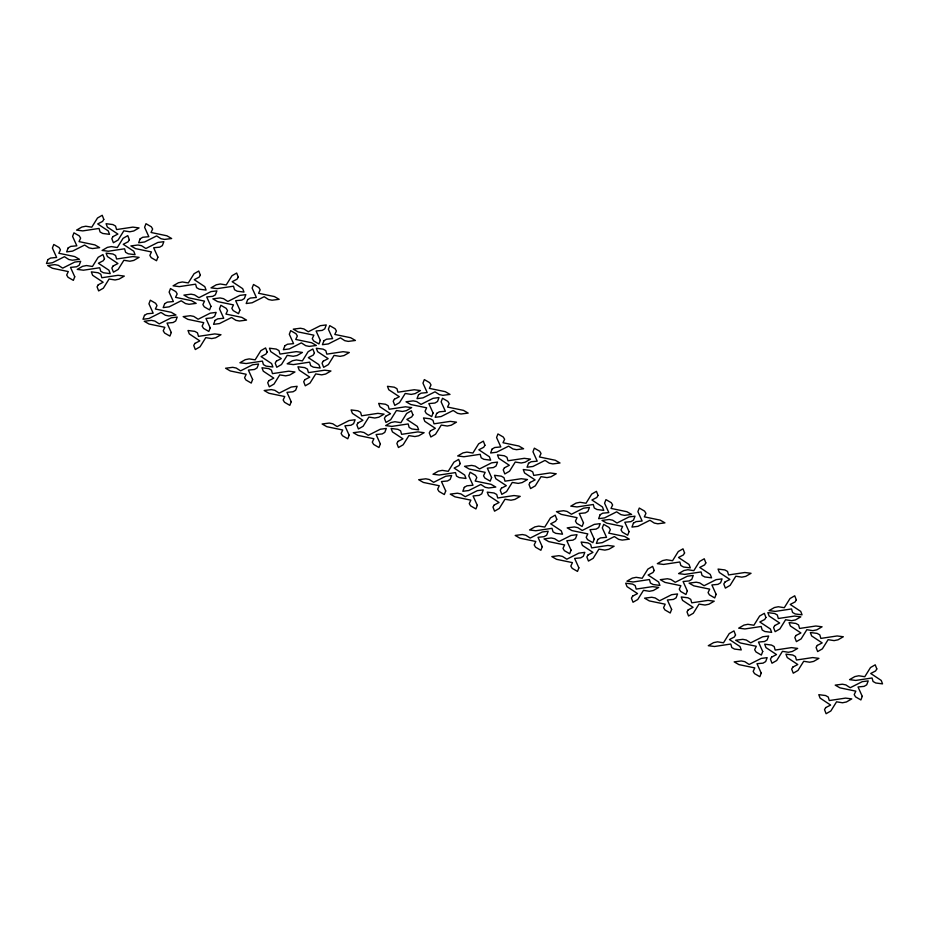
<?xml version="1.0" encoding="UTF-8"?>
<svg xmlns="http://www.w3.org/2000/svg" width="929" height="929" viewBox="0 0 929 929"><rect width="100%" height="100%" fill="white"/><g stroke="black" fill="none" stroke-linecap="round" stroke-linejoin="round"><path stroke-width="1.39" d="M47.96 259.597L46.45 263.534L52.384 262.768L64.438 256.694L68.804 259.505L72.299 260.213L79.441 259.296L74.715 256.578L58.829 253.269L60.455 249.82L59.084 247.544L53.777 244.49L52.396 248.066L56.634 257.461L50.561 258.053L47.96 259.597M68.154 247.938L66.644 251.875L72.578 251.109L84.632 245.035L88.998 247.857L92.494 248.554L99.624 247.648L94.909 244.919L79.023 241.61L80.649 238.161L79.267 235.885L73.96 232.831L72.59 236.407L76.828 245.813L70.755 246.394L68.154 247.938M74.738 276.772L73.356 280.361L68.049 277.295L66.679 275.019L68.305 271.57L52.419 268.26L47.693 265.543L54.834 264.626L58.33 265.334L62.696 268.144L74.75 262.071L80.684 261.316L79.174 265.241L76.573 266.786L70.499 267.378L74.738 276.772M140.163 238.811L138.653 242.748L144.587 241.981L156.641 235.908L161.007 238.73L164.503 239.427L171.644 238.521L166.918 235.792L151.032 232.482L152.658 229.033L151.288 226.757L145.981 223.703L144.599 227.28L148.837 236.686L142.764 237.267L140.163 238.811M157.907 257.147L156.525 260.724L151.218 257.67L149.848 255.394L151.473 251.945L135.588 248.635L130.873 245.918L138.003 245.001L141.498 245.697L145.865 248.519L157.918 242.446L163.852 241.679L162.343 245.616L159.742 247.16L153.668 247.753L157.907 257.147M144.506 315.337L142.996 319.262L148.93 318.508L160.984 312.434L165.35 315.245L168.846 315.953L175.976 315.036L171.261 312.318L155.364 309.009L157.001 305.548L155.619 303.284L150.312 300.218L148.942 303.806L153.18 313.201L147.107 313.793L144.506 315.337M164.688 303.678L163.179 307.615L169.113 306.849L181.178 300.775L185.533 303.586L189.028 304.294L196.17 303.377L191.455 300.659L175.558 297.35L177.195 293.901L175.813 291.625L170.506 288.559L169.124 292.147L173.375 301.542L167.29 302.134L164.688 303.678M171.273 332.512L169.902 336.089L164.596 333.035L163.214 330.759L164.851 327.31L148.954 324L144.239 321.271L151.369 320.366L154.864 321.062L159.231 323.884L171.284 317.811L177.218 317.044L175.709 320.981L173.108 322.526L167.034 323.106L171.273 332.512M210.953 306.326L209.571 309.914L204.264 306.849L202.894 304.573L204.519 301.124L188.633 297.814L183.907 295.097L191.049 294.179L194.544 294.888L198.911 297.698L210.964 291.625L216.898 290.87L215.389 294.795L212.787 296.339L206.714 296.932L210.953 306.326M210.198 327.867L208.828 331.444L203.521 328.39L202.139 326.114L203.776 322.665L187.879 319.355L183.164 316.626L190.294 315.721L193.789 316.417L198.156 319.239L210.209 313.166L216.143 312.399L214.634 316.336L212.033 317.881L205.959 318.461L210.198 327.867M215.063 320.4L213.554 324.337L219.488 323.571L231.542 317.497L235.908 320.319L239.403 321.016L246.533 320.099L241.819 317.381L225.933 314.072L227.559 310.623L226.177 308.347L220.87 305.293L219.499 308.869L223.738 318.264L217.665 318.856L215.063 320.4M239.903 310.089L238.521 313.677L233.214 310.611L231.844 308.347L233.469 304.886L217.583 301.588L212.857 298.859L219.999 297.942L223.494 298.65L227.86 301.472L239.914 295.387L245.848 294.632L244.339 298.557L241.737 300.113L235.664 300.694L239.903 310.089M247.695 299.602L246.185 303.539L252.119 302.773L264.173 296.699L268.539 299.521L272.034 300.218L279.164 299.312L274.45 296.583L258.564 293.274L260.19 289.825L258.819 287.56L253.512 284.495L252.131 288.071L256.369 297.477L250.296 298.058L247.695 299.602M252.618 379.473L251.248 383.062L245.941 379.996L244.559 377.72L246.197 374.271L230.299 370.961L225.584 368.244L232.714 367.327L236.221 368.035L240.576 370.845L252.63 364.772L258.576 364.017L257.054 367.942L254.453 369.487L248.38 370.079L252.618 379.473M284.866 345.774L283.357 349.699L289.291 348.944L301.356 342.871L305.711 345.681L309.206 346.389L316.348 345.472L311.633 342.755L295.736 339.445L297.361 335.984L295.991 333.72L290.684 330.654L289.302 334.243L293.552 343.637L287.467 344.229L284.866 345.774M291.207 401.746L289.825 405.334L284.518 402.269L283.148 400.004L284.773 396.544L268.887 393.246L264.173 390.517L271.303 389.599L274.798 390.308L279.164 393.13L291.218 387.045L297.152 386.29L295.643 390.215L293.041 391.771L286.968 392.352L291.207 401.746M320.319 340.397L318.937 343.974L313.63 340.908L312.26 338.644L313.886 335.183L298 331.885L293.274 329.156L300.415 328.239L303.911 328.947L308.277 331.769L320.331 325.696L326.265 324.929L324.755 328.854L322.154 330.41L316.081 330.991L320.319 340.397M323.931 340.769L322.421 344.694L328.355 343.927L340.42 337.854L344.775 340.676L348.27 341.384L355.412 340.467L350.697 337.738L334.8 334.44L336.426 330.979L335.055 328.715L329.749 325.649L328.367 329.226L332.617 338.632L326.532 339.213L323.931 340.769M349.165 435.213L347.783 438.79L342.476 435.736L341.106 433.46L342.731 430.011L326.845 426.701L322.119 423.984L329.261 423.067L332.756 423.763L337.122 426.585L349.176 420.512L355.11 419.745L353.601 423.682L350.999 425.227L344.926 425.819L349.165 435.213M380.344 443.923L378.974 447.511L373.667 444.445L372.285 442.181L373.911 438.72L358.025 435.411L353.31 432.693L360.44 431.776L363.936 432.484L368.302 435.295L380.356 429.221L386.29 428.466L384.78 432.391L382.179 433.936L376.106 434.528L380.344 443.923M418.526 394.709L417.016 398.634L422.95 397.879L435.004 391.806L439.371 394.616L442.866 395.324L449.996 394.407L445.281 391.678L429.384 388.38L431.021 384.92L429.639 382.655L424.332 379.589L422.962 383.178L427.201 392.572L421.127 393.164L418.526 394.709M433.077 413.01L431.695 416.598L426.388 413.533L425.017 411.268L426.643 407.808L410.757 404.51L406.031 401.781L413.173 400.863L416.668 401.572L421.034 404.382L433.088 398.309L439.022 397.554L437.513 401.479L434.911 403.023L428.838 403.616L433.077 413.01M436.688 413.382L435.178 417.318L441.112 416.552L453.178 410.479L457.532 413.3L461.028 413.997L468.17 413.091L463.455 410.363L447.557 407.053L449.195 403.604L447.813 401.34L442.506 398.274L441.124 401.851L445.374 411.257L439.289 411.837L436.688 413.382M445.711 490.953L444.329 494.53L439.022 491.464L437.64 489.2L439.278 485.751L423.38 482.441L418.665 479.712L425.796 478.807L429.303 479.503L433.657 482.325L445.711 476.252L451.657 475.485L450.147 479.422L447.534 480.967L441.461 481.547L445.711 490.953M464.326 487.365L462.805 491.29L468.75 490.535L480.804 484.462L485.159 487.272L488.666 487.98L495.796 487.063L491.081 484.334L475.183 481.036L476.821 477.576L475.439 475.311L470.132 472.246L468.75 475.834L473 485.228L466.927 485.821L464.326 487.365M492.138 449.055L490.628 452.992L496.562 452.226L508.616 446.152L512.982 448.974L516.478 449.671L523.608 448.765L518.893 446.036L502.995 442.727L504.633 439.278L503.251 437.013L497.944 433.948L496.574 437.524L500.812 446.93L494.739 447.511L492.138 449.055M477.309 505.353L475.927 508.941L470.62 505.875L469.25 503.599L470.875 500.15L454.978 496.841L450.263 494.123L457.405 493.206L460.9 493.914L465.255 496.725L477.32 490.651L483.254 489.897L481.745 493.822L479.143 495.366L473.058 495.958L477.309 505.353M491.592 477.552L490.21 481.141L484.903 478.075L483.521 475.811L485.159 472.35L469.261 469.052L464.546 466.323L471.677 465.406L475.183 466.114L479.538 468.936L491.592 462.851L497.538 462.096L496.016 466.021L493.415 467.577L487.342 468.158L491.592 477.552M528.543 463.292L527.033 467.217L532.967 466.463L545.021 460.389L549.387 463.199L552.883 463.908L560.013 462.99L555.298 460.261L539.412 456.963L541.038 453.503L539.656 451.239L534.349 448.173L532.979 451.761L537.217 461.156L531.144 461.748L528.543 463.292M542.246 546.693L540.875 550.27L535.568 547.204L534.187 544.94L535.812 541.479L519.926 538.181L515.212 535.452L522.342 534.535L525.837 535.243L530.204 538.065L542.257 531.992L548.191 531.225L546.682 535.162L544.08 536.707L538.007 537.287L542.246 546.693M571.056 550.131L569.674 553.719L564.367 550.653L562.986 548.377L564.623 544.928L548.725 541.619L544.011 538.901L551.152 537.984L554.648 538.692L559.003 541.502L571.068 535.429L577.002 534.674L575.492 538.599L572.891 540.144L566.806 540.736L571.056 550.131M583.493 522.876L582.111 526.464L576.804 523.399L575.434 521.123L577.06 517.674L561.174 514.364L556.448 511.647L563.589 510.729L567.085 511.438L571.451 514.248L583.505 508.175L589.439 507.42L587.929 511.345L585.328 512.889L579.255 513.482L583.493 522.876M578.872 567.84L577.501 571.416L572.194 568.351L570.812 566.086L572.438 562.626L556.552 559.328L551.838 556.599L558.968 555.681L562.463 556.39L566.829 559.212L578.883 553.138L584.817 552.372L583.307 556.297L580.706 557.853L574.633 558.434L578.872 567.84M600.134 514.736L598.624 518.672L604.558 517.906L616.624 511.833L620.978 514.654L624.474 515.351L631.615 514.434L626.901 511.716L611.003 508.407L612.641 504.958L611.259 502.682L605.952 499.628L604.57 503.204L608.82 512.599L602.735 513.191L600.134 514.736M594.246 539.099L592.865 542.687L587.558 539.621L586.187 537.345L587.813 533.896L571.927 530.587L567.201 527.869L574.343 526.952L577.838 527.66L582.204 530.471L594.258 524.397L600.192 523.642L598.682 527.567L596.081 529.112L590.008 529.704L594.246 539.099M597.858 539.47L596.348 543.407L602.282 542.641L614.348 536.567L618.702 539.389L622.198 540.086L629.339 539.168L624.625 536.451L608.727 533.141L610.353 529.693L608.983 527.417L603.676 524.362L602.294 527.939L606.544 537.334L600.459 537.926L597.858 539.47M629.061 531.632L627.679 535.22L622.372 532.154L621.002 529.89L622.627 526.429L606.73 523.132L602.015 520.403L609.157 519.485L612.652 520.194L617.007 523.015L629.072 516.93L635.006 516.176L633.497 520.101L630.896 521.657L624.811 522.237L629.061 531.632M633.462 523.166L631.952 527.091L637.886 526.337L649.94 520.263L654.306 523.073L657.802 523.782L664.932 522.864L660.217 520.147L644.331 516.838L645.957 513.377L644.575 511.113L639.28 508.047L637.898 511.635L642.136 521.03L636.063 521.622L633.462 523.166M671.621 609.401L670.239 612.989L664.932 609.923L663.561 607.659L665.187 604.198L649.301 600.9L644.575 598.171L651.717 597.254L655.212 597.962L659.578 600.773L671.632 594.699L677.566 593.945L676.057 597.87L673.455 599.414L667.382 600.006L671.621 609.401M687.321 590.914L685.939 594.49L680.632 591.425L679.262 589.16L680.887 585.7L665.001 582.402L660.287 579.673L667.417 578.755L670.912 579.464L675.278 582.286L687.332 576.212L693.266 575.446L691.757 579.371L689.155 580.927L683.082 581.508L687.321 590.914M716.131 594.351L714.749 597.939L709.442 594.874L708.061 592.597L709.698 589.149L693.8 585.839L689.086 583.122L696.216 582.204L699.723 582.913L704.077 585.723L716.131 579.65L722.077 578.895L720.556 582.82L717.954 584.364L711.881 584.956L716.131 594.351M762.721 651.484L761.339 655.061L756.032 651.995L754.65 649.731L756.287 646.282L740.39 642.973L735.675 640.244L742.805 639.338L746.312 640.035L750.667 642.856L762.721 636.783L768.666 636.017L767.145 639.953L764.544 641.498L758.47 642.078L762.721 651.484M761.223 673.119L759.852 676.695L754.545 673.63L753.164 671.365L754.789 667.905L738.903 664.607L734.189 661.878L741.319 660.96L744.814 661.669L749.18 664.49L761.234 658.417L767.168 657.651L765.659 661.587L763.057 663.132L756.984 663.712L761.223 673.119M862.263 696.355L860.881 699.943L855.574 696.878L854.204 694.602L855.83 691.153L839.944 687.843L835.217 685.126L842.359 684.208L845.854 684.917L850.221 687.727L862.275 681.654L868.209 680.899L866.699 684.824L864.098 686.368L858.024 686.961L862.263 696.355M103.804 219.395L102.585 221.416L97.708 223.935L108.228 230.903L109.552 234.329L102.736 233.458L100.065 231.948L99.043 228.441L82.762 230.891L76.561 230.102L81.868 227.036L85.793 226.235L91.774 227.175L97.51 218.001L102.225 215.284L103.804 219.395M113.024 236.593L111.805 238.614L113.384 242.736L118.111 240.007L123.836 230.833L129.816 231.774L133.741 230.984L139.048 227.919L132.847 227.117L116.566 229.568L115.544 226.061L112.873 224.563L106.069 223.692L107.381 227.117L117.902 234.073L113.024 236.593M104.489 258.703L103.27 260.724L98.393 263.244L108.914 270.2L110.226 273.625L103.421 272.754L100.75 271.256L99.728 267.749L83.447 270.2L77.246 269.398L82.553 266.333L86.478 265.543L92.459 266.484L98.184 257.31L102.91 254.581L104.489 258.703M98.277 284.773L97.057 286.794L98.637 290.905L103.363 288.187L109.088 279.014L115.068 279.954L118.993 279.153L124.3 276.099L118.099 275.298L101.818 277.748L100.808 274.241L98.126 272.743L91.321 271.86L92.633 275.298L103.154 282.253L98.277 284.773M113.071 266.031L111.852 268.051L113.431 272.174L118.146 269.456L123.871 260.271L129.863 261.223L133.788 260.422L139.095 257.356L132.893 256.567L116.613 259.017L115.591 255.51L112.92 254L106.103 253.129L107.427 256.555L117.948 263.522L113.071 266.031M129.34 239.752L128.121 241.772L123.243 244.292L133.764 251.248L135.088 254.674L128.272 253.803L125.601 252.305L124.579 248.798L108.298 251.236L102.097 250.447L107.404 247.381L111.329 246.591L117.309 247.532L123.046 238.358L127.761 235.629L129.34 239.752M200.35 275.135L199.131 277.156L194.254 279.675L204.775 286.631L206.087 290.069L199.282 289.186L196.6 287.688L195.589 284.181L179.309 286.631L173.096 285.83L178.403 282.776L182.339 281.975L188.32 282.915L194.045 273.741L198.76 271.024L200.35 275.135M194.951 343.393L193.731 345.414L195.311 349.536L200.037 346.807L205.762 337.633L211.742 338.574L215.667 337.784L220.974 334.719L214.773 333.917L198.492 336.368L197.471 332.861L194.8 331.363L187.995 330.492L189.307 333.917L199.828 340.873L194.951 343.393M238.265 277.156L237.046 279.176L232.169 281.696L242.678 288.652L244.002 292.078L237.197 291.207L234.514 289.709L233.504 286.19L217.223 288.64L211.011 287.851L216.318 284.785L220.254 283.995L226.235 284.936L231.96 275.762L236.674 273.033L238.265 277.156M267.169 352.056L265.949 354.077L261.072 356.597L271.593 363.564L272.905 366.99L266.1 366.119L263.43 364.609L262.408 361.102L246.127 363.553L239.926 362.763L245.233 359.697L249.158 358.896L255.138 359.837L260.863 350.663L265.589 347.945L267.169 352.056M276.412 361.114L275.181 363.134L276.772 367.245L281.487 364.528L287.212 355.354L293.192 356.295L297.129 355.493L302.436 352.439L296.223 351.638L279.954 354.088L278.932 350.581L276.25 349.083L269.445 348.201L270.769 351.638L281.29 358.594L276.412 361.114M268.922 380.658L267.703 382.678L269.282 386.801L274.009 384.072L279.734 374.898L285.714 375.839L289.639 375.049L294.946 371.983L288.745 371.182L272.464 373.632L271.454 370.125L268.771 368.627L261.966 367.756L263.279 371.182L273.8 378.138L268.922 380.658M314.42 353.101L313.201 355.122L308.312 357.642L318.833 364.598L320.157 368.035L313.352 367.152L310.669 365.654L309.659 362.147L293.378 364.598L287.166 363.796L292.472 360.742L296.409 359.941L302.389 360.882L308.114 351.708L312.829 348.99L314.42 353.101M304.909 379.671L303.69 381.691L305.269 385.802L309.996 383.085L315.721 373.911L321.701 374.851L325.626 374.05L330.933 370.996L324.732 370.195L308.451 372.645L307.441 369.138L304.758 367.64L297.954 366.758L299.266 370.195L309.787 377.151L304.909 379.671M323.269 361.172L322.049 363.193L323.64 367.315L328.355 364.586L334.08 355.412L340.06 356.353L343.997 355.563L349.304 352.497L343.091 351.696L326.822 354.146L325.8 350.639L323.118 349.141L316.313 348.27L317.637 351.696L328.158 358.652L323.269 361.172M358.048 422.834L356.829 424.855L358.408 428.977L363.134 426.248L368.859 417.075L374.84 418.015L378.765 417.226L384.072 414.16L377.871 413.359L361.59 415.809L360.58 412.302L357.897 410.804L351.092 409.933L352.405 413.359L362.925 420.314L358.048 422.834M394.419 399.226L393.199 401.247L394.79 405.358L399.505 402.64L405.23 393.466L411.21 394.407L415.147 393.606L420.454 390.552L414.241 389.75L397.96 392.201L396.95 388.694L394.268 387.196L387.463 386.313L388.775 389.75L399.296 396.706L394.419 399.226M385.628 416.285L384.409 418.294L385.988 422.416L390.703 419.699L396.428 410.525L402.42 411.466L406.345 410.664L411.652 407.599L405.45 406.809L389.17 409.259L388.148 405.752L385.477 404.243L378.66 403.372L379.984 406.797L390.505 413.765L385.628 416.285M412.929 414.903L411.71 416.912L406.832 419.432L417.353 426.399L418.665 429.825L411.861 428.954L409.178 427.445L408.168 423.938L391.887 426.388L385.674 425.598L390.981 422.532L394.918 421.731L400.898 422.672L406.623 413.498L411.338 410.781L412.929 414.903M398.088 441.368L396.869 443.388L398.448 447.511L403.163 444.782L408.899 435.608L414.88 436.549L418.805 435.759L424.112 432.693L417.911 431.892L401.63 434.342L400.608 430.835L397.937 429.337L391.121 428.466L392.444 431.892L402.965 438.848L398.088 441.368M430.464 430.847L429.244 432.868L430.824 436.978L435.538 434.261L441.275 425.087L447.255 426.028L451.18 425.227L456.487 422.172L450.286 421.371L434.006 423.821L432.984 420.314L430.313 418.816L423.496 417.934L424.82 421.371L435.341 428.327L430.464 430.847M460.25 463.536L459.031 465.557L454.153 468.077L464.674 475.033L465.998 478.458L459.181 477.587L456.511 476.089L455.489 472.582L439.208 475.033L433.007 474.231L438.314 471.166L442.239 470.376L448.231 471.317L453.956 462.143L458.671 459.414L460.25 463.536M484.938 445.258L483.719 447.279L478.841 449.799L489.362 456.754L490.675 460.18L483.87 459.309L481.187 457.811L480.177 454.304L463.896 456.754L457.683 455.953L462.99 452.887L466.927 452.098L472.907 453.038L478.632 443.865L483.347 441.136L484.938 445.258M504.435 467.81L503.216 469.83L504.807 473.941L509.522 471.224L515.247 462.05L521.227 462.99L525.164 462.189L530.471 459.123L524.258 458.334L507.989 460.784L506.967 457.277L504.284 455.767L497.479 454.896L498.803 458.322L509.324 465.29L504.435 467.81M501.451 488.201L500.232 490.222L501.811 494.344L506.537 491.615L512.262 482.441L518.243 483.382L522.168 482.592L527.475 479.527L521.274 478.725L504.993 481.176L503.971 477.669L501.3 476.171L494.495 475.3L495.807 478.725L506.328 485.681L501.451 488.201M494.193 505.028L492.962 507.048L494.553 511.171L499.268 508.442L504.993 499.268L510.973 500.208L514.91 499.407L520.217 496.353L514.004 495.552L497.735 498.002L496.713 494.495L494.031 492.997L487.226 492.126L488.549 495.552L499.07 502.508L494.193 505.028M530.215 482.43L528.996 484.45L530.575 488.573L535.301 485.844L541.026 476.67L547.007 477.611L550.932 476.821L556.239 473.755L550.038 472.954L533.757 475.404L532.735 471.897L530.064 470.399L523.259 469.528L524.571 472.954L535.092 479.91L530.215 482.43M556.796 519.276L555.577 521.297L550.7 523.817L561.221 530.773L562.533 534.198L555.728 533.327L553.045 531.829L552.035 528.322L535.754 530.761L529.553 529.971L534.849 526.906L538.785 526.116L544.766 527.057L550.491 517.883L555.205 515.154L556.796 519.276M598.044 495.459L596.813 497.479L591.936 499.999L602.456 506.955L603.78 510.393L596.975 509.51L594.293 508.012L593.271 504.505L576.99 506.955L570.789 506.154L576.096 503.1L580.033 502.299L586.013 503.239L591.738 494.065L596.453 491.348L598.044 495.459M588.08 554.915L586.861 556.935L588.452 561.058L593.166 558.329L598.891 549.155L604.872 550.096L608.809 549.306L614.115 546.24L607.903 545.439L591.622 547.889L590.612 544.382L587.929 542.884L581.124 542.013L582.448 545.439L592.969 552.395L588.08 554.915M632.661 596.104L631.441 598.125L633.021 602.247L637.747 599.519L643.472 590.345L649.452 591.285L653.377 590.496L658.684 587.43L652.483 586.629L636.202 589.079L635.181 585.572L632.51 584.074L625.693 583.203L627.017 586.629L637.538 593.585L632.661 596.104M654.19 570.487L652.971 572.508L648.094 575.028L658.615 581.984L659.927 585.421L653.122 584.538L650.451 583.04L649.429 579.533L633.148 581.984L626.947 581.182L632.254 578.128L636.179 577.327L642.16 578.268L647.885 569.094L652.611 566.376L654.19 570.487M684.58 552.941L683.361 554.961L678.484 557.481L689.004 564.449L690.317 567.874L683.512 567.004L680.841 565.494L679.819 561.987L663.538 564.437L657.337 563.648L662.644 560.582L666.569 559.781L672.55 560.721L678.275 551.547L683.001 548.83L684.58 552.941M705.831 562.893L704.612 564.913L699.734 567.433L710.255 574.401L711.579 577.826L704.774 576.955L702.092 575.446L701.07 571.939L684.789 574.389L678.588 573.599L683.895 570.534L687.82 569.732L693.812 570.673L699.537 561.499L704.252 558.782L705.831 562.893M688.203 609.854L686.984 611.874L688.563 615.997L693.289 613.268L699.014 604.094L704.995 605.034L708.92 604.245L714.227 601.179L708.026 600.389L691.745 602.828L690.723 599.321L688.052 597.823L681.247 596.952L682.56 600.378L693.08 607.334L688.203 609.854M725.015 581.972L723.796 583.993L725.375 588.115L730.089 585.386L735.814 576.212L741.806 577.153L745.732 576.363L751.038 573.298L744.837 572.508L728.557 574.946L727.535 571.44L724.852 569.941L718.047 569.071L719.371 572.496L729.892 579.452L725.015 581.972M735.536 635.006L734.316 637.027L729.439 639.535L739.96 646.503L741.272 649.928L734.467 649.057L731.797 647.548L730.775 644.041L714.494 646.491L708.293 645.701L713.6 642.636L717.525 641.834L723.505 642.787L729.23 633.601L733.956 630.884L735.536 635.006M765.926 617.46L764.706 619.48L759.829 621.989L770.35 628.956L771.674 632.382L764.857 631.511L762.186 630.001L761.165 626.494L744.884 628.945L738.683 628.155L743.99 625.089L747.915 624.3L753.895 625.24L759.62 616.055L764.346 613.337L765.926 617.46M774.786 625.519L773.567 627.539L775.146 631.662L779.872 628.933L785.597 619.759L791.578 620.7L795.503 619.91L800.81 616.844L794.609 616.055L778.328 618.505L777.318 614.998L774.635 613.488L767.83 612.617L769.142 616.043L779.663 623.011L774.786 625.519M796.316 599.913L795.096 601.934L790.219 604.442L800.74 611.41L802.064 614.835L795.247 613.964L792.576 612.466L791.554 608.948L775.274 611.398L769.073 610.608L774.38 607.543L778.305 606.753L784.285 607.694L790.022 598.52L794.736 595.791L796.316 599.913M771.639 657.093L770.42 659.114L771.999 663.225L776.725 660.507L782.45 651.334L788.431 652.274L792.356 651.473L797.663 648.419L791.462 647.618L775.181 650.068L774.171 646.561L771.488 645.063L764.683 644.18L765.995 647.618L776.516 654.573L771.639 657.093M796.037 635.471L794.818 637.491L796.408 641.614L801.123 638.897L806.848 629.711L812.829 630.663L816.765 629.862L822.072 626.796L815.859 626.007L799.579 628.457L798.568 624.95L795.886 623.44L789.081 622.569L790.393 625.995L800.914 632.963L796.037 635.471M792.89 667.045L791.671 669.066L793.261 673.188L797.976 670.459L803.701 661.285L809.682 662.226L813.618 661.425L818.925 658.371L812.712 657.569L796.432 660.02L795.421 656.513L792.739 655.015L785.934 654.144L787.258 657.569L797.779 664.525L792.89 667.045M817.299 645.434L816.08 647.443L817.659 651.566L822.374 648.848L828.099 639.675L834.091 640.615L838.016 639.814L843.323 636.748L837.122 635.959L820.841 638.409L819.819 634.902L817.137 633.392L810.332 632.521L811.656 635.947L822.177 642.914L817.299 645.434M825.742 707.584L824.522 709.605L826.102 713.716L830.828 710.999L836.553 701.825L842.533 702.765L846.458 701.964L851.765 698.898L845.564 698.109L829.283 700.559L828.262 697.052L825.591 695.542L818.786 694.671L820.098 698.097L830.619 705.065L825.742 707.584M876.813 668.938L875.594 670.959L870.717 673.479L881.226 680.434L882.55 683.872L875.745 682.989L873.063 681.491L872.052 677.984L855.772 680.434L849.559 679.633L854.866 676.579L858.802 675.778L864.783 676.718L870.508 667.545L875.223 664.827L876.813 668.938"/></g></svg>
